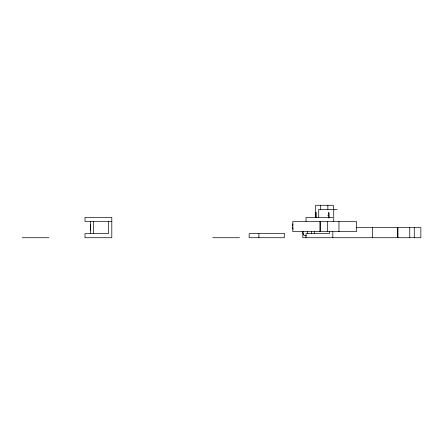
<?xml version="1.0" encoding="UTF-8"?>
<svg xmlns="http://www.w3.org/2000/svg" width="443" height="443" viewBox="0 0 443 443"><rect width="100%" height="100%" fill="white"/><g stroke="black" fill="none" stroke-linecap="round" stroke-linejoin="round"><path stroke-width="0.66" d="M111.808 221.5L111.808 217.447L85.006 217.447L85.006 221.5L111.808 221.5L111.808 237.719L85.006 237.719L85.006 233.666L108.397 233.666L108.397 221.5M327.953 215.713L327.953 215.414M292.795 226.722L292.795 221.5L356.465 221.5L356.465 231.639L292.795 231.639L292.795 226.871M315.709 217.746L315.687 205.281L333.369 205.281L333.369 209.334M292.795 225.681L292.873 224.424M316.025 217.674L315.97 212.435M90.627 230.565L90.638 224.673L90.605 230.62M303.2 231.717L303.261 231.423M315.942 212.38L315.887 217.768M337.151 209.334L318.727 209.334L318.727 217.447M332.826 217.447L306.03 217.447L306.03 221.5M356.161 227.586L420.85 227.586L420.85 237.719L302.807 237.719L302.807 231.639M22.15 237.719L48.946 237.719M212.756 237.719L239.552 237.719M303.377 234.247L303.2 233.588M292.873 228.71L292.795 227.458M414.271 227.586L414.271 237.719M409.769 227.586L409.769 237.719M397.914 227.586L397.914 237.719M397.714 227.586L397.714 237.719M372.563 227.586L372.563 237.719M338.967 221.5L338.967 231.639M333.74 209.334L333.74 221.5M332.826 231.639L332.826 237.719M329.415 231.639L329.415 233.666L306.03 233.666L306.03 237.719M327.853 205.281L327.853 209.334M327.554 221.5L327.554 231.639M320.666 205.281L320.666 209.334M320.239 221.5L320.239 231.639M320.001 221.5L320.001 231.639M314.408 231.639L314.408 233.666M311.368 231.639L311.368 233.666M307.315 231.567L307.315 233.666M258.884 233.666L258.884 237.719M93.39 221.5L93.39 233.666M90.35 221.5L90.35 233.666M293.078 229.208A3.029 1.323 -71.4 0 1 292.923 228.649M292.745 224.269A3.029 1.993 75.8 0 1 293.039 223.859M328.562 217.89A3.051 0.36 -90 0 1 328.507 213.349A3.051 0.36 -90 0 1 329.049 213.432A3.051 0.36 -90 0 1 328.977 217.95M306.373 235.582A3.029 2.586 -56.7 0 1 303.305 234.286M303.062 233.71A2.586 1.307 -88.3 0 1 303.101 231.628M284.279 233.666L284.279 237.719L249.149 237.719L249.149 233.666L284.279 233.666"/></g></svg>
